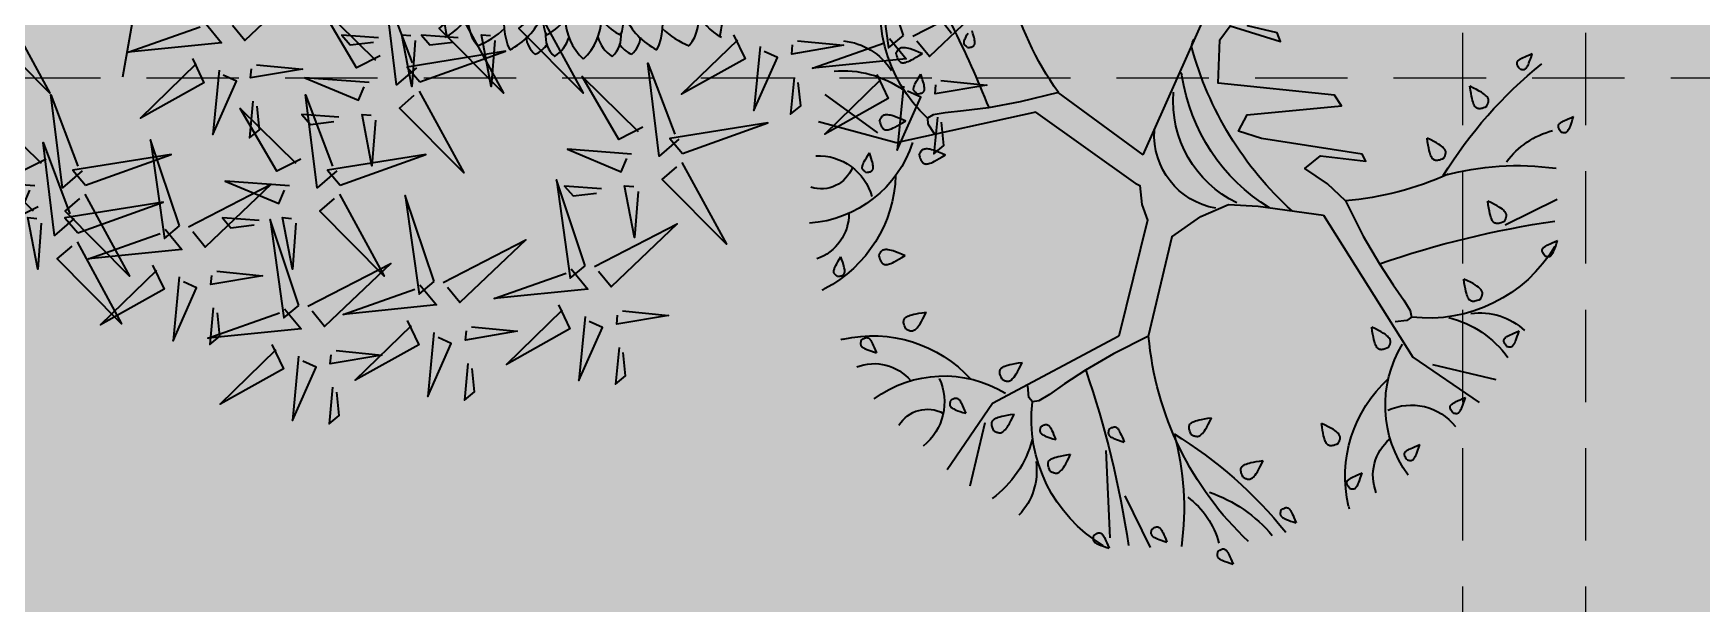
# Model space of a CAD drawing. Header units: millimetres. Extents: x 0 to 59560, y 0 to 21447.
# Drawn here: x 39131 to 40485, y 9593 to 10057 of the extents above; entities that cross this region are included whole.
import ezdxf

# ---------------------------------------------------------------- set-up
doc = ezdxf.new("R2010")
doc.units = ezdxf.units.MM
doc.header["$LTSCALE"] = 150
doc.linetypes.add('DASHED', pattern=[0.75, 0.5, -0.25])
doc.layers.add('ad-Elevation 10', color=8, linetype='Continuous')
doc.layers.add('ad-Landscape', color=7, linetype='Continuous', lineweight=35, true_color=0x007f00)
doc.layers.add('ad-Landscape 2', color=7, linetype='Continuous', lineweight=35, true_color=0x264c00)

# ---------------------------------------------------------------- blocks, each defined once
blk = doc.blocks.new('$ZCDB_AUDIT_GENERATED_1E96FD')
at = {"layer": 'ad-Landscape'}
blk.add_line((-124.2, -652.6), (-157.7, -842.3), dxfattribs=at)
for points in [[(23.9, -744.9), (165.8, -671.4), (52.3, -779.4), (31, -753.6)], [(346.4, -826.2), (312.4, -855.4), (293, -695.5), (339.1, -817.8)], [(-358.7, -729.9), (-282.3, -870.2), (-392.6, -759), (-367.2, -737.1)], [(284.5, -805.8), (243.4, -826.4), (180.3, -718.7), (276.1, -813.1)], [(419.5, -729.9), (495.9, -870.2), (385.6, -759), (411, -737.1)], [(556, -729.9), (632.4, -870.2), (522.1, -759), (547.5, -737.1)], [(-16.2, -749), (12.3, -783.5), (-148, -799.7), (-24.8, -756.1)], [(281.4, -774.9), (218.4, -770.2), (232.9, -787.1), (272.9, -782.2)], [(344.4, -779.7), (338.4, -858.4), (321.4, -770), (337.1, -771.2)], [(417.9, -774.9), (354.9, -770.2), (369.5, -787.1), (409.4, -782.2)], [(480.9, -779.7), (474.9, -858.4), (457.9, -770), (473.7, -771.2)], [(352.4, -850.5), (499, -798.1), (330.6, -825.1), (352.4, -850.5)], [(-37.9, -810.4), (-18.1, -852), (-127, -912.8), (-30.8, -819)], [(72.2, -821), (150.8, -828.6), (62, -843.8), (63.5, -828.1)], [(7.8, -830.7), (-2.8, -940.7), (37.7, -849.4), (14.9, -839.3)], [(265.2, -851.8), (154.9, -843.6), (247, -882.2), (256.7, -859.1)], [(-227.1, -1003.5), (-261, -1032.7), (-280.5, -872.8), (-234.3, -995)], [(66.1, -883.9), (60.1, -946.8), (77.4, -932.6), (73.3, -892.5)], [(209.8, -1003.5), (175.9, -1032.7), (156.4, -872.8), (202.6, -995)], [(351.2, -866.2), (427.7, -1006.6), (317.3, -895.4), (342.8, -873.5)], [(-288.9, -983), (-330, -1003.7), (-393.1, -896), (-297.3, -990.3)], [(148, -983), (106.8, -1003.7), (43.8, -896), (139.5, -990.3)], [(213.1, -911.3), (150.1, -906.6), (164.7, -923.5), (204.7, -918.6)], [(276.1, -916), (270.1, -994.8), (253.1, -906.4), (268.9, -907.6)], [(-240.7, -1085.3), (-274.6, -1114.5), (-294.1, -954.6), (-248, -1076.9)], [(-60.1, -1097.9), (-109.5, -950.3), (-85.9, -1119.2), (-60.1, -1097.9)], [(715.7, -974.6), (605.5, -966.3), (697.6, -1004.9), (707.3, -981.8)], [(-302.5, -1064.9), (-343.7, -1085.5), (-406.8, -977.8), (-311, -1072.1)], [(-221, -1027.7), (-74.4, -975.4), (-242.8, -1002.3), (-221, -1027.7)], [(215.9, -1027.7), (362.5, -975.4), (194.1, -1002.3), (215.9, -1027.7)], [(-308.2, -1029.1), (-418.5, -1020.8), (-326.4, -1059.4), (-316.7, -1036.4)], [(-44.4, -1099.5), (97.5, -1025.9), (-15.9, -1134), (-37.3, -1108.1)], [(128.7, -1029.1), (18.4, -1020.8), (110.5, -1059.4), (120.2, -1036.4)], [(636.2, -1166.1), (586.8, -1018.5), (610.3, -1187.4), (636.2, -1166.1)], [(663.7, -1034), (600.7, -1029.3), (615.2, -1046.2), (655.2, -1041.3)], [(-234.6, -1109.5), (-88.1, -1057.2), (-256.5, -1084.1), (-234.6, -1109.5)], [(-222.2, -1043.5), (-145.8, -1183.9), (-256.1, -1072.6), (-230.7, -1050.8)], [(214.7, -1043.5), (291.1, -1183.9), (180.8, -1072.6), (206.2, -1050.8)], [(376.8, -1193.4), (327.4, -1045.8), (350.9, -1214.7), (376.8, -1193.4)], [(-297.3, -1093.3), (-303.3, -1172), (-320.3, -1083.6), (-304.5, -1084.8)], [(76.6, -1088.6), (13.6, -1083.8), (28.1, -1100.8), (68.1, -1095.8)], [(144.7, -1234.3), (95.3, -1086.7), (118.8, -1255.6), (144.7, -1234.3)], [(139.6, -1093.3), (133.6, -1172), (116.6, -1083.6), (132.3, -1084.8)], [(-84.4, -1103.5), (-56, -1138), (-216.2, -1154.2), (-93.1, -1110.6)], [(-235.8, -1125.3), (-159.4, -1265.7), (-269.7, -1154.4), (-244.3, -1132.6)], [(392.5, -1194.9), (534.4, -1121.4), (420.9, -1229.4), (399.6, -1203.5)], [(-106.2, -1164.9), (-86.3, -1206.5), (-195.3, -1267.4), (-99.1, -1173.5)], [(160.4, -1235.8), (302.3, -1162.3), (188.8, -1270.3), (167.5, -1244.4)], [(611.8, -1171.7), (640.3, -1206.2), (480.1, -1222.4), (603.2, -1178.8)], [(-60.5, -1185.2), (-71, -1295.3), (-30.6, -1204), (-53.4, -1193.8)], [(3.9, -1175.6), (82.5, -1183.2), (-6.2, -1198.4), (-4.7, -1182.7)], [(352.4, -1199), (380.9, -1233.5), (220.7, -1249.7), (343.8, -1206.1)], [(120.3, -1239.9), (148.8, -1274.4), (-11.4, -1290.6), (111.7, -1247)], [(-2.1, -1238.5), (-8.1, -1301.4), (9.1, -1287.1), (5, -1247.1)], [(590.1, -1233.1), (609.9, -1274.7), (501, -1335.5), (597.2, -1241.7)], [(635.8, -1253.4), (625.3, -1363.4), (665.7, -1272.1), (642.9, -1262)], [(330.7, -1260.4), (350.5, -1301.9), (241.6, -1362.8), (337.8, -1269)], [(376.4, -1280.6), (365.9, -1390.7), (406.3, -1299.4), (383.5, -1289.3)], [(440.8, -1271), (519.4, -1278.6), (430.7, -1293.8), (432.2, -1278.1)], [(98.6, -1301.3), (118.4, -1342.9), (9.5, -1403.7), (105.7, -1309.9)], [(208.7, -1311.9), (287.3, -1319.5), (198.6, -1334.7), (200.1, -1319)], [(694.2, -1306.6), (688.2, -1369.5), (705.4, -1355.3), (701.3, -1315.3)], [(144.3, -1321.5), (133.8, -1431.6), (174.2, -1340.3), (151.4, -1330.2)], [(434.8, -1333.9), (428.8, -1396.8), (446, -1382.6), (441.9, -1342.5)], [(202.7, -1374.8), (196.7, -1437.7), (213.9, -1423.5), (209.8, -1383.4)]]:
    blk.add_lwpolyline(points, dxfattribs=at)
at = {"layer": 'ad-Landscape 2'}
for points in [[(1182.3, -770.7), (1132.9, -623.1), (1156.5, -792), (1182.3, -770.7)], [(1198, -772.2), (1339.9, -698.7), (1226.5, -806.7), (1205.1, -780.8)], [(890.5, -769.5), (910.3, -811.1), (801.3, -871.9), (897.6, -778.1)], [(936.1, -789.8), (925.6, -899.8), (966.1, -808.5), (943.2, -798.4)], [(1000.5, -780.1), (1079.1, -787.7), (990.4, -802.9), (991.9, -787.2)], [(1158, -776.3), (1186.4, -810.8), (1026.2, -827), (1149.3, -783.4)], [(796.9, -949), (763, -978.1), (743.5, -818.2), (789.6, -940.5)], [(735.1, -928.5), (693.9, -949.2), (630.8, -841.5), (726.6, -935.8)], [(994.5, -843), (988.5, -905.9), (1005.7, -891.7), (1001.6, -851.6)], [(1136.2, -837.6), (1156, -879.2), (1047.1, -940.1), (1143.3, -846.3)], [(1181.9, -857.9), (1171.4, -968), (1211.8, -876.7), (1189, -866.6)], [(1246.3, -848.3), (1324.9, -855.9), (1236.2, -871.1), (1237.7, -855.4)], [(1240.3, -911.2), (1234.3, -974.1), (1251.5, -959.9), (1247.4, -919.8)], [(803, -973.2), (949.5, -920.8), (781.1, -947.8), (803, -973.2)], [(801.8, -988.9), (878.2, -1129.3), (767.9, -1018.1), (793.3, -996.2)], [(726.7, -1038.7), (720.7, -1117.5), (703.7, -1029.1), (719.4, -1030.3)], [(651.9, -1167.6), (793.8, -1094.1), (680.3, -1202.1), (659, -1176.3)], [(700.2, -1243.7), (778.8, -1251.3), (690.1, -1266.6), (691.6, -1250.8)]]:
    blk.add_lwpolyline(points, dxfattribs=at)
blk = doc.blocks.new('$ZCDB_AUDIT_GENERATED_1E8F09')
at = {"layer": 'ad-Landscape'}
for centre, radius, start, end in [((0.641, -3.924), 0.342, 320.1793, 18.6746), ((1.327, -3.744), 0.358, 194.3796, 245.6782), ((-5.866, -2.673), 7.168, 348.7597, 350.8333), ((1.18, -3.454), 0.743, 227.0323, 248.1406)]:
    blk.add_arc(centre, radius, start, end, dxfattribs=at)
at = {"layer": 'ad-Landscape 2'}
for centre, radius, start, end in [((0.485, -3.825), 0.838, 157.7226, 195.8673), ((-0.485, -3.825), 0.838, 344.1327, 22.2774), ((5.866, -2.673), 7.168, 189.1667, 191.2403), ((-1.327, -3.744), 0.358, 294.3218, 345.6204), ((-0.641, -3.924), 0.342, 161.3254, 219.8207), ((-0.143, -3.955), 0.535, 164.7932, 204.8095), ((-0.466, -3.725), 0.359, 293.7056, 356.9487), ((0.466, -3.725), 0.359, 183.0513, 246.2944), ((0.143, -3.955), 0.535, 335.1905, 15.2068), ((-0.906, -3.641), 0.606, 297.2695, 335.9728), ((0.323, -3.905), 0.477, 180.4376, 227.2613), ((-0.323, -3.905), 0.477, 312.7387, 359.5624), ((0.906, -3.641), 0.606, 204.0272, 242.7305), ((-1.18, -3.454), 0.743, 291.8594, 312.9677), ((-0.266, -4.046), 0.225, 186.241, 229.1557), ((-0.491, -4.017), 0.214, 291.17, 329.5844), ((-0.096, -4.063), 0.227, 172.7272, 229.0665), ((-0.414, -3.981), 0.305, 303.605, 342.9027), ((0.414, -3.981), 0.305, 197.0973, 236.395), ((0.096, -4.063), 0.227, 310.9335, 7.2728), ((0.491, -4.017), 0.214, 210.4156, 248.83), ((0.266, -4.046), 0.225, 310.8443, 353.759)]:
    blk.add_arc(centre, radius, start, end, dxfattribs=at)
blk = doc.blocks.new('$ZCDB_AUDIT_GENERATED_1E9983')
at = {"layer": 'ad-Landscape', "linetype": 'Continuous'}
for p, q in [((333.1, 760.2), (359.9, 815)), ((313.1, 712.5), (317.1, 804.7)), ((185.4, 683.3), (169.6, 750.2)), ((637.1, 613.6), (707.2, 661.5)), ((657.8, 621.5), (724.7, 637.3)), ((542.7, 463.8), (637.1, 613.6)), ((734.7, 473.8), (789.5, 447)), ((352.6, 400.1), (423.7, 240.5)), ((72.2, 376.9), (16.7, 336.4)), ((150.2, 271.7), (93.3, 199))]:
    blk.add_line(p, q, dxfattribs=at)
for points in [[(431.2, 819.1), (431, 819.7), (430.9, 820.2), (430.8, 820.7), (430.7, 821.2), (430.6, 821.7), (430.6, 822.2), (430.5, 822.7), (430.5, 823.1), (430.6, 823.6), (430.7, 824), (430.8, 824.5), (431.1, 824.9), (431.4, 825.3), (431.8, 825.8), (432.3, 826.2), (432.9, 826.7), (433.7, 827.2), (434.6, 827.7), (435.8, 828.3), (437.3, 829), (439.2, 829.7), (441.5, 830.5), (444.2, 831.4), (447.4, 832.4)], [(431.2, 819.1), (432.3, 818.3), (433.3, 817.6), (434.2, 817.2), (434.9, 816.8), (435.6, 816.6), (436.1, 816.4), (436.6, 816.3), (437.1, 816.3), (437.6, 816.4), (438, 816.4), (438.4, 816.6), (438.9, 816.8), (439.3, 817.1), (439.8, 817.5), (440.3, 818), (440.8, 818.6), (441.3, 819.3), (441.9, 820.3), (442.5, 821.4), (443.2, 822.9), (444.1, 824.6), (445, 826.8), (446.1, 829.4), (447.4, 832.4)], [(300.1, 802.1), (300, 802.7), (299.8, 803.2), (299.7, 803.7), (299.6, 804.2), (299.6, 804.7), (299.5, 805.2), (299.5, 805.7), (299.5, 806.1), (299.5, 806.6), (299.6, 807), (299.8, 807.5), (300, 807.9), (300.3, 808.3), (300.7, 808.8), (301.2, 809.2), (301.9, 809.7), (302.6, 810.2), (303.6, 810.8), (304.8, 811.3), (306.3, 812), (308.1, 812.7), (310.4, 813.5), (313.1, 814.4), (316.4, 815.5)], [(300.1, 802.1), (301.3, 801.3), (302.3, 800.7), (303.2, 800.2), (303.9, 799.8), (304.5, 799.6), (305.1, 799.4), (305.6, 799.4), (306.1, 799.3), (306.5, 799.4), (306.9, 799.5), (307.4, 799.6), (307.8, 799.8), (308.3, 800.1), (308.7, 800.5), (309.2, 801), (309.7, 801.6), (310.2, 802.3), (310.8, 803.3), (311.5, 804.4), (312.2, 805.9), (313, 807.7), (314, 809.8), (315.1, 812.4), (316.4, 815.5)], [(361.3, 795.8), (361.2, 796.3), (361, 796.8), (360.9, 797.4), (360.8, 797.9), (360.7, 798.4), (360.7, 798.9), (360.7, 799.3), (360.7, 799.8), (360.7, 800.2), (360.8, 800.7), (361, 801.1), (361.2, 801.6), (361.5, 802), (361.9, 802.4), (362.4, 802.9), (363, 803.4), (363.8, 803.9), (364.8, 804.4), (366, 805), (367.5, 805.6), (369.3, 806.4), (371.6, 807.2), (374.3, 808.1), (377.5, 809.1)], [(361.3, 795.8), (362.5, 795), (363.5, 794.3), (364.3, 793.8), (365.1, 793.5), (365.7, 793.2), (366.3, 793.1), (366.8, 793), (367.2, 793), (367.7, 793), (368.1, 793.1), (368.6, 793.2), (369, 793.4), (369.5, 793.7), (369.9, 794.1), (370.4, 794.6), (370.9, 795.2), (371.4, 796), (372, 796.9), (372.6, 798.1), (373.4, 799.5), (374.2, 801.3), (375.2, 803.5), (376.3, 806), (377.5, 809.1)], [(497.8, 775.5), (497.6, 776), (497.5, 776.5), (497.4, 777.1), (497.3, 777.6), (497.2, 778.1), (497.2, 778.6), (497.1, 779), (497.1, 779.5), (497.2, 779.9), (497.3, 780.4), (497.4, 780.8), (497.7, 781.3), (498, 781.7), (498.4, 782.1), (498.9, 782.6), (499.5, 783.1), (500.3, 783.6), (501.2, 784.1), (502.4, 784.7), (503.9, 785.3), (505.8, 786.1), (508, 786.9), (510.8, 787.8), (514, 788.8)], [(497.8, 775.5), (498.9, 774.7), (499.9, 774), (500.8, 773.5), (501.5, 773.2), (502.2, 772.9), (502.7, 772.8), (503.2, 772.7), (503.7, 772.7), (504.2, 772.7), (504.6, 772.8), (505, 772.9), (505.5, 773.1), (505.9, 773.4), (506.4, 773.8), (506.9, 774.3), (507.4, 774.9), (507.9, 775.7), (508.5, 776.6), (509.1, 777.8), (509.8, 779.2), (510.7, 781), (511.6, 783.2), (512.7, 785.7), (514, 788.8)], [(457.9, 740.6), (457.1, 738.8), (456.5, 737.2), (456, 735.9), (455.8, 734.7), (455.6, 733.8), (455.6, 733), (455.6, 732.3), (455.7, 731.6), (455.9, 731), (456.1, 730.4), (456.5, 729.9), (456.9, 729.3), (457.4, 728.8), (458.1, 728.3), (458.9, 727.7), (459.9, 727.2), (461.1, 726.7), (462.5, 726.2), (464.2, 725.7), (466.3, 725.2), (468.8, 724.6), (471.8, 724.1), (475.2, 723.5), (479.3, 722.9)], [(457.9, 740.6), (458.6, 740.9), (459.3, 741.3), (459.9, 741.6), (460.6, 741.9), (461.3, 742.1), (461.9, 742.3), (462.6, 742.5), (463.2, 742.6), (463.9, 742.7), (464.5, 742.7), (465.1, 742.6), (465.8, 742.4), (466.5, 742.1), (467.2, 741.7), (468, 741.1), (468.8, 740.4), (469.7, 739.5), (470.7, 738.3), (471.8, 736.8), (473, 735), (474.3, 732.8), (475.8, 730), (477.5, 726.8), (479.3, 722.9)], [(570.4, 752.3), (569.5, 751.1), (568.9, 750.1), (568.4, 749.3), (568, 748.5), (567.8, 747.9), (567.6, 747.3), (567.6, 746.8), (567.6, 746.4), (567.6, 745.9), (567.7, 745.5), (567.8, 745), (568, 744.6), (568.3, 744.1), (568.7, 743.7), (569.2, 743.2), (569.8, 742.7), (570.6, 742.2), (571.5, 741.6), (572.7, 741), (574.1, 740.2), (575.9, 739.4), (578, 738.4), (580.6, 737.3), (583.7, 736)], [(570.4, 752.3), (570.9, 752.4), (571.4, 752.6), (571.9, 752.7), (572.4, 752.8), (572.9, 752.8), (573.4, 752.9), (573.9, 752.9), (574.4, 752.9), (574.8, 752.9), (575.3, 752.8), (575.7, 752.6), (576.1, 752.4), (576.6, 752.1), (577, 751.7), (577.5, 751.2), (578, 750.5), (578.4, 749.8), (579, 748.8), (579.6, 747.6), (580.2, 746.1), (580.9, 744.3), (581.7, 742), (582.7, 739.3), (583.7, 736)], [(326.6, 591.6), (193.3, 662.6), (145.5, 732.7)], [(254.4, 734.2), (253.5, 732.3), (252.9, 730.7), (252.5, 729.4), (252.2, 728.3), (252.1, 727.4), (252, 726.6), (252.1, 725.8), (252.2, 725.2), (252.4, 724.6), (252.6, 724), (252.9, 723.4), (253.3, 722.9), (253.9, 722.3), (254.5, 721.8), (255.4, 721.3), (256.3, 720.8), (257.5, 720.3), (259, 719.8), (260.7, 719.3), (262.8, 718.7), (265.3, 718.2), (268.2, 717.6), (271.7, 717), (275.8, 716.4)], [(254.4, 734.2), (255, 734.5), (255.7, 734.8), (256.4, 735.1), (257.1, 735.4), (257.7, 735.7), (258.4, 735.9), (259.1, 736.1), (259.7, 736.2), (260.3, 736.2), (261, 736.2), (261.6, 736.2), (262.3, 736), (263, 735.7), (263.7, 735.2), (264.5, 734.7), (265.3, 733.9), (266.2, 733), (267.2, 731.9), (268.3, 730.4), (269.5, 728.6), (270.8, 726.3), (272.3, 723.6), (273.9, 720.3), (275.8, 716.4)], [(631.1, 722.3), (630.3, 721.1), (629.7, 720.1), (629.2, 719.2), (628.8, 718.5), (628.6, 717.8), (628.4, 717.3), (628.4, 716.8), (628.4, 716.3), (628.4, 715.9), (628.5, 715.4), (628.6, 715), (628.8, 714.5), (629.1, 714.1), (629.5, 713.6), (630, 713.2), (630.6, 712.7), (631.3, 712.1), (632.3, 711.6), (633.4, 710.9), (634.9, 710.2), (636.7, 709.4), (638.8, 708.4), (641.4, 707.3), (644.5, 706)], [(631.1, 722.3), (631.7, 722.4), (632.2, 722.5), (632.7, 722.6), (633.2, 722.7), (633.7, 722.8), (634.2, 722.9), (634.7, 722.9), (635.2, 722.9), (635.6, 722.8), (636, 722.7), (636.5, 722.6), (636.9, 722.4), (637.4, 722.1), (637.8, 721.7), (638.3, 721.1), (638.7, 720.5), (639.2, 719.7), (639.8, 718.8), (640.4, 717.6), (641, 716.1), (641.7, 714.2), (642.5, 712), (643.4, 709.3), (644.5, 706)], [(558.4, 705.1), (556.6, 705.9), (555, 706.5), (553.7, 707), (552.6, 707.2), (551.6, 707.4), (550.8, 707.4), (550.1, 707.4), (549.5, 707.3), (548.8, 707.1), (548.3, 706.9), (547.7, 706.6), (547.1, 706.1), (546.6, 705.6), (546.1, 704.9), (545.6, 704.1), (545.1, 703.1), (544.6, 702), (544, 700.5), (543.5, 698.8), (543, 696.7), (542.5, 694.2), (541.9, 691.3), (541.3, 687.8), (540.7, 683.7)], [(558.4, 705.1), (558.8, 704.4), (559.1, 703.7), (559.4, 703.1), (559.7, 702.4), (559.9, 701.7), (560.2, 701.1), (560.3, 700.4), (560.4, 699.8), (560.5, 699.2), (560.5, 698.5), (560.4, 697.9), (560.2, 697.2), (559.9, 696.5), (559.5, 695.8), (558.9, 695), (558.2, 694.2), (557.3, 693.3), (556.1, 692.3), (554.7, 691.2), (552.9, 690), (550.6, 688.7), (547.9, 687.2), (544.6, 685.5), (540.7, 683.7)], [(194.9, 691.6), (194.1, 689.8), (193.5, 688.2), (193.1, 686.9), (192.8, 685.8), (192.6, 684.8), (192.6, 684), (192.6, 683.3), (192.8, 682.7), (192.9, 682), (193.2, 681.4), (193.5, 680.9), (193.9, 680.3), (194.4, 679.8), (195.1, 679.3), (195.9, 678.8), (196.9, 678.2), (198.1, 677.7), (199.5, 677.2), (201.2, 676.7), (203.3, 676.2), (205.8, 675.6), (208.8, 675.1), (212.3, 674.5), (216.3, 673.9)], [(194.9, 691.6), (195.6, 692), (196.3, 692.3), (197, 692.6), (197.6, 692.9), (198.3, 693.1), (199, 693.3), (199.6, 693.5), (200.2, 693.6), (200.9, 693.7), (201.5, 693.7), (202.1, 693.6), (202.8, 693.4), (203.5, 693.1), (204.2, 692.7), (205, 692.1), (205.8, 691.4), (206.8, 690.5), (207.7, 689.3), (208.8, 687.9), (210, 686), (211.4, 683.8), (212.8, 681.1), (214.5, 677.8), (216.3, 673.9)], [(244, 687.6), (243.9, 688.2), (243.8, 688.7), (243.7, 689.2), (243.6, 689.7), (243.5, 690.2), (243.4, 690.7), (243.4, 691.2), (243.4, 691.6), (243.5, 692.1), (243.6, 692.5), (243.7, 693), (243.9, 693.4), (244.2, 693.8), (244.7, 694.3), (245.2, 694.7), (245.8, 695.2), (246.6, 695.7), (247.5, 696.2), (248.7, 696.8), (250.2, 697.5), (252.1, 698.2), (254.3, 699), (257.1, 699.9), (260.3, 700.9)], [(244, 687.6), (245.2, 686.8), (246.2, 686.2), (247.1, 685.7), (247.8, 685.3), (248.5, 685.1), (249, 684.9), (249.5, 684.8), (250, 684.8), (250.4, 684.9), (250.9, 684.9), (251.3, 685.1), (251.8, 685.3), (252.2, 685.6), (252.7, 686), (253.2, 686.5), (253.7, 687.1), (254.2, 687.8), (254.8, 688.8), (255.4, 689.9), (256.1, 691.4), (256.9, 693.1), (257.9, 695.3), (259, 697.9), (260.3, 700.9)], [(316.2, 690.2), (316.1, 690.7), (316, 691.2), (315.9, 691.8), (315.8, 692.3), (315.7, 692.8), (315.6, 693.2), (315.6, 693.7), (315.6, 694.2), (315.7, 694.6), (315.8, 695.1), (315.9, 695.5), (316.1, 695.9), (316.4, 696.4), (316.9, 696.8), (317.4, 697.3), (318, 697.8), (318.8, 698.3), (319.7, 698.8), (320.9, 699.4), (322.4, 700), (324.3, 700.7), (326.5, 701.6), (329.3, 702.5), (332.5, 703.5)], [(316.2, 690.2), (317.4, 689.4), (318.4, 688.7), (319.3, 688.2), (320, 687.9), (320.7, 687.6), (321.2, 687.5), (321.7, 687.4), (322.2, 687.4), (322.6, 687.4), (323.1, 687.5), (323.5, 687.6), (324, 687.8), (324.4, 688.1), (324.9, 688.5), (325.4, 689), (325.9, 689.6), (326.4, 690.4), (327, 691.3), (327.6, 692.5), (328.3, 693.9), (329.2, 695.7), (330.1, 697.9), (331.2, 700.4), (332.5, 703.5)], [(403.2, 695.4), (402.4, 693.6), (401.8, 692), (401.4, 690.7), (401.1, 689.6), (401, 688.6), (400.9, 687.8), (401, 687.1), (401.1, 686.5), (401.2, 685.9), (401.5, 685.3), (401.8, 684.7), (402.2, 684.1), (402.7, 683.6), (403.4, 683.1), (404.2, 682.6), (405.2, 682.1), (406.4, 681.6), (407.8, 681), (409.6, 680.5), (411.6, 680), (414.1, 679.5), (417.1, 678.9), (420.6, 678.3), (424.7, 677.7)], [(403.2, 695.4), (403.9, 695.8), (404.6, 696.1), (405.3, 696.4), (406, 696.7), (406.6, 696.9), (407.3, 697.2), (407.9, 697.3), (408.6, 697.4), (409.2, 697.5), (409.8, 697.5), (410.5, 697.4), (411.1, 697.2), (411.8, 696.9), (412.6, 696.5), (413.3, 695.9), (414.2, 695.2), (415.1, 694.3), (416.1, 693.1), (417.1, 691.7), (418.4, 689.9), (419.7, 687.6), (421.2, 684.9), (422.8, 681.6), (424.7, 677.7)], [(148.9, 659.8), (148.8, 660.3), (148.7, 660.9), (148.5, 661.4), (148.4, 661.9), (148.4, 662.4), (148.3, 662.9), (148.3, 663.3), (148.3, 663.8), (148.3, 664.3), (148.4, 664.7), (148.6, 665.1), (148.8, 665.6), (149.1, 666), (149.5, 666.5), (150, 666.9), (150.7, 667.4), (151.4, 667.9), (152.4, 668.4), (153.6, 669), (155.1, 669.7), (156.9, 670.4), (159.2, 671.2), (161.9, 672.1), (165.2, 673.1)], [(148.9, 659.8), (150.1, 659), (151.1, 658.3), (152, 657.8), (152.7, 657.5), (153.3, 657.2), (153.9, 657.1), (154.4, 657), (154.9, 657), (155.3, 657), (155.8, 657.1), (156.2, 657.3), (156.6, 657.5), (157.1, 657.8), (157.5, 658.1), (158, 658.6), (158.5, 659.3), (159.1, 660), (159.6, 660.9), (160.3, 662.1), (161, 663.5), (161.8, 665.3), (162.8, 667.5), (163.9, 670.1), (165.2, 673.1)], [(679.4, 672.6), (678.6, 671.4), (677.9, 670.4), (677.4, 669.5), (677.1, 668.8), (676.8, 668.2), (676.7, 667.6), (676.6, 667.1), (676.6, 666.6), (676.6, 666.2), (676.7, 665.7), (676.9, 665.3), (677.1, 664.9), (677.4, 664.4), (677.7, 664), (678.2, 663.5), (678.9, 663), (679.6, 662.5), (680.5, 661.9), (681.7, 661.2), (683.1, 660.5), (684.9, 659.7), (687.1, 658.7), (689.7, 657.6), (692.7, 656.3)], [(679.4, 672.6), (679.9, 672.7), (680.5, 672.9), (681, 673), (681.5, 673.1), (682, 673.1), (682.5, 673.2), (682.9, 673.2), (683.4, 673.2), (683.9, 673.2), (684.3, 673.1), (684.7, 672.9), (685.2, 672.7), (685.6, 672.4), (686.1, 672), (686.5, 671.5), (687, 670.8), (687.5, 670.1), (688, 669.1), (688.6, 667.9), (689.2, 666.4), (690, 664.6), (690.8, 662.3), (691.7, 659.6), (692.7, 656.3)], [(358.2, 591.7), (321, 610.4), (291.7, 627.5), (269.5, 642), (253.4, 653.1), (242.3, 659.8), (235.5, 661.1), (231.8, 656.2), (230.5, 644.1)], [(203.4, 637.1), (202.6, 635.2), (202, 633.7), (201.5, 632.3), (201.2, 631.2), (201.1, 630.3), (201.1, 629.5), (201.1, 628.7), (201.2, 628.1), (201.4, 627.5), (201.6, 626.9), (201.9, 626.3), (202.4, 625.8), (202.9, 625.2), (203.5, 624.7), (204.4, 624.2), (205.4, 623.7), (206.5, 623.2), (208, 622.7), (209.7, 622.2), (211.8, 621.6), (214.3, 621.1), (217.2, 620.5), (220.7, 619.9), (224.8, 619.3)], [(203.4, 637.1), (204.1, 637.4), (204.7, 637.7), (205.4, 638.1), (206.1, 638.3), (206.8, 638.6), (207.4, 638.8), (208.1, 639), (208.7, 639.1), (209.3, 639.1), (210, 639.1), (210.6, 639.1), (211.3, 638.9), (212, 638.6), (212.7, 638.1), (213.5, 637.6), (214.3, 636.8), (215.2, 635.9), (216.2, 634.8), (217.3, 633.3), (218.5, 631.5), (219.8, 629.2), (221.3, 626.5), (223, 623.2), (224.8, 619.3)], [(54.6, 595.9), (54.5, 596.4), (54.4, 596.9), (54.3, 597.4), (54.2, 597.9), (54.1, 598.4), (54, 598.9), (54, 599.4), (54, 599.9), (54.1, 600.3), (54.2, 600.8), (54.3, 601.2), (54.5, 601.6), (54.8, 602.1), (55.2, 602.5), (55.8, 603), (56.4, 603.5), (57.2, 604), (58.1, 604.5), (59.3, 605.1), (60.8, 605.7), (62.7, 606.4), (64.9, 607.2), (67.7, 608.2), (70.9, 609.2)], [(54.6, 595.9), (55.8, 595), (56.8, 594.4), (57.7, 593.9), (58.4, 593.5), (59.1, 593.3), (59.6, 593.2), (60.1, 593.1), (60.6, 593.1), (61, 593.1), (61.5, 593.2), (61.9, 593.3), (62.4, 593.5), (62.8, 593.8), (63.3, 594.2), (63.8, 594.7), (64.2, 595.3), (64.8, 596.1), (65.3, 597), (66, 598.2), (66.7, 599.6), (67.5, 601.4), (68.5, 603.5), (69.6, 606.1), (70.9, 609.2)], [(611.6, 603.6), (609.7, 604.4), (608.1, 605), (606.8, 605.4), (605.7, 605.7), (604.8, 605.8), (603.9, 605.9), (603.2, 605.8), (602.6, 605.7), (602, 605.5), (601.4, 605.3), (600.8, 605), (600.3, 604.6), (599.7, 604.1), (599.2, 603.4), (598.7, 602.6), (598.2, 601.6), (597.7, 600.4), (597.2, 599), (596.7, 597.2), (596.1, 595.2), (595.6, 592.7), (595, 589.7), (594.4, 586.2), (593.8, 582.1)], [(611.6, 603.6), (611.9, 602.9), (612.2, 602.2), (612.5, 601.5), (612.8, 600.8), (613.1, 600.2), (613.3, 599.5), (613.5, 598.9), (613.6, 598.2), (613.6, 597.6), (613.6, 597), (613.6, 596.3), (613.4, 595.7), (613.1, 595), (612.6, 594.2), (612.1, 593.5), (611.3, 592.6), (610.4, 591.7), (609.3, 590.7), (607.8, 589.6), (606, 588.4), (603.7, 587.1), (601, 585.6), (597.7, 584), (593.8, 582.1)], [(736.1, 602.3), (735.3, 601.1), (734.6, 600.1), (734.1, 599.2), (733.8, 598.5), (733.5, 597.8), (733.4, 597.3), (733.3, 596.8), (733.3, 596.3), (733.3, 595.9), (733.4, 595.4), (733.5, 595), (733.8, 594.5), (734, 594.1), (734.4, 593.6), (734.9, 593.2), (735.5, 592.7), (736.3, 592.1), (737.2, 591.6), (738.4, 590.9), (739.8, 590.2), (741.6, 589.4), (743.8, 588.4), (746.4, 587.3), (749.4, 586)], [(736.1, 602.3), (736.6, 602.4), (737.2, 602.5), (737.7, 602.6), (738.2, 602.7), (738.7, 602.8), (739.2, 602.9), (739.6, 602.9), (740.1, 602.9), (740.6, 602.8), (741, 602.7), (741.4, 602.6), (741.9, 602.4), (742.3, 602.1), (742.8, 601.7), (743.2, 601.1), (743.7, 600.5), (744.2, 599.7), (744.7, 598.8), (745.3, 597.6), (745.9, 596.1), (746.7, 594.2), (747.5, 592), (748.4, 589.3), (749.4, 586)], [(101.8, 583.9), (101, 582.1), (100.4, 580.5), (100, 579.2), (99.7, 578.1), (99.5, 577.1), (99.5, 576.3), (99.6, 575.6), (99.7, 575), (99.8, 574.4), (100.1, 573.8), (100.4, 573.2), (100.8, 572.6), (101.3, 572.1), (102, 571.6), (102.8, 571.1), (103.8, 570.6), (105, 570.1), (106.4, 569.5), (108.1, 569), (110.2, 568.5), (112.7, 568), (115.7, 567.4), (119.2, 566.8), (123.2, 566.2)], [(101.8, 583.9), (102.5, 584.3), (103.2, 584.6), (103.9, 584.9), (104.5, 585.2), (105.2, 585.4), (105.9, 585.7), (106.5, 585.8), (107.2, 585.9), (107.8, 586), (108.4, 586), (109.1, 585.9), (109.7, 585.7), (110.4, 585.4), (111.1, 585), (111.9, 584.4), (112.8, 583.7), (113.7, 582.8), (114.7, 581.6), (115.7, 580.2), (116.9, 578.4), (118.3, 576.1), (119.8, 573.4), (121.4, 570.1), (123.2, 566.2)], [(356.9, 469), (326.6, 591.6)], [(382.6, 486.7), (357.8, 591.9)], [(566.2, 448.7), (584.9, 486), (602, 515.2), (616.5, 537.4), (627.6, 553.6), (634.3, 564.6), (635.6, 571.5), (630.7, 575.1), (618.6, 576.5)], [(708.7, 552.6), (706.8, 553.4), (705.2, 554), (703.9, 554.4), (702.8, 554.7), (701.9, 554.9), (701, 554.9), (700.3, 554.8), (699.7, 554.7), (699.1, 554.6), (698.5, 554.3), (697.9, 554), (697.4, 553.6), (696.8, 553.1), (696.3, 552.4), (695.8, 551.6), (695.3, 550.6), (694.8, 549.4), (694.3, 548), (693.8, 546.3), (693.2, 544.2), (692.7, 541.7), (692.1, 538.7), (691.5, 535.2), (690.9, 531.2)], [(708.7, 552.6), (709, 551.9), (709.3, 551.2), (709.6, 550.5), (709.9, 549.9), (710.2, 549.2), (710.4, 548.5), (710.5, 547.9), (710.7, 547.2), (710.7, 546.6), (710.7, 546), (710.6, 545.3), (710.5, 544.7), (710.2, 544), (709.7, 543.3), (709.2, 542.5), (708.4, 541.6), (707.5, 540.7), (706.4, 539.7), (704.9, 538.7), (703.1, 537.5), (700.8, 536.1), (698.1, 534.6), (694.8, 533), (690.9, 531.2)], [(29.7, 528.4), (29.3, 528.1), (28.8, 527.7), (28.4, 527.4), (28, 527.1), (27.6, 526.8), (27.2, 526.4), (26.9, 526.1), (26.6, 525.7), (26.4, 525.4), (26.2, 525), (26, 524.5), (25.9, 524.1), (25.8, 523.5), (25.8, 522.9), (25.9, 522.2), (26.1, 521.5), (26.4, 520.6), (26.7, 519.6), (27.3, 518.3), (28, 516.9), (28.9, 515.1), (30.1, 513), (31.6, 510.6), (33.4, 507.7)], [(29.7, 528.4), (31.1, 528.2), (32.3, 528.1), (33.3, 527.9), (34.1, 527.7), (34.7, 527.5), (35.2, 527.2), (35.7, 526.9), (36, 526.6), (36.4, 526.3), (36.6, 526), (36.9, 525.6), (37.1, 525.1), (37.2, 524.6), (37.3, 524), (37.4, 523.3), (37.4, 522.5), (37.3, 521.6), (37.1, 520.6), (36.8, 519.3), (36.4, 517.7), (35.9, 515.8), (35.2, 513.5), (34.4, 510.8), (33.4, 507.7)], [(73.3, 506.8), (73.9, 508.7), (74.4, 510.3), (75, 511.6), (75.5, 512.6), (76, 513.4), (76.5, 514.1), (77, 514.6), (77.5, 515), (78, 515.3), (78.6, 515.6), (79.2, 515.9), (79.9, 516), (80.6, 516.1), (81.5, 516), (82.4, 515.9), (83.5, 515.6), (84.7, 515.2), (86.1, 514.7), (87.8, 514), (89.7, 513), (92, 511.8), (94.6, 510.3), (97.6, 508.5), (101.1, 506.3)], [(73.3, 506.8), (73.6, 506), (73.9, 505.4), (74.2, 504.7), (74.6, 504), (74.9, 503.4), (75.3, 502.8), (75.6, 502.3), (76, 501.8), (76.5, 501.3), (77, 500.9), (77.5, 500.5), (78.1, 500.3), (78.9, 500), (79.7, 499.9), (80.7, 499.8), (81.8, 499.8), (83, 499.9), (84.5, 500.2), (86.3, 500.6), (88.4, 501.2), (90.9, 502), (93.8, 503.1), (97.2, 504.5), (101.1, 506.3)], [(776.6, 506.8), (775.8, 505.7), (775.2, 504.6), (774.7, 503.8), (774.3, 503), (774.1, 502.4), (773.9, 501.9), (773.9, 501.4), (773.8, 500.9), (773.9, 500.4), (773.9, 500), (774.1, 499.5), (774.3, 499.1), (774.6, 498.7), (775, 498.2), (775.5, 497.7), (776.1, 497.2), (776.8, 496.7), (777.8, 496.1), (778.9, 495.5), (780.4, 494.8), (782.1, 493.9), (784.3, 493), (786.9, 491.9), (789.9, 490.6)], [(776.6, 506.8), (777.2, 507), (777.7, 507.1), (778.2, 507.2), (778.7, 507.3), (779.2, 507.4), (779.7, 507.4), (780.2, 507.5), (780.6, 507.4), (781.1, 507.4), (781.5, 507.3), (782, 507.2), (782.4, 506.9), (782.8, 506.6), (783.3, 506.2), (783.7, 505.7), (784.2, 505.1), (784.7, 504.3), (785.3, 503.4), (785.8, 502.2), (786.5, 500.7), (787.2, 498.8), (788, 496.5), (788.9, 493.8), (789.9, 490.6)], [(382.6, 486.7), (413.2, 465.3), (442.6, 452.5), (473.8, 454.3), (542.7, 463.8)], [(344.6, 430.2), (349.1, 432.4), (350.9, 452.5), (356.9, 469)], [(734, 470.3), (732.1, 471.2), (730.5, 471.8), (729.2, 472.2), (728.1, 472.5), (727.2, 472.6), (726.3, 472.7), (725.6, 472.6), (725, 472.5), (724.4, 472.3), (723.8, 472.1), (723.2, 471.8), (722.7, 471.4), (722.1, 470.8), (721.6, 470.2), (721.1, 469.3), (720.6, 468.4), (720.1, 467.2), (719.6, 465.7), (719.1, 464), (718.5, 461.9), (718, 459.4), (717.4, 456.5), (716.8, 453), (716.2, 448.9)], [(734, 470.3), (734.3, 469.7), (734.6, 469), (734.9, 468.3), (735.2, 467.6), (735.5, 467), (735.7, 466.3), (735.8, 465.6), (736, 465), (736, 464.4), (736, 463.7), (736, 463.1), (735.8, 462.4), (735.5, 461.7), (735, 461), (734.5, 460.2), (733.7, 459.4), (732.8, 458.5), (731.7, 457.5), (730.2, 456.4), (728.4, 455.2), (726.1, 453.9), (723.4, 452.4), (720.1, 450.8), (716.2, 448.9)], [(566.2, 448.7), (547.1, 430.5), (523, 414.5), (539.8, 401.2), (587.4, 406.7), (583.8, 399.4), (477.4, 382.9), (453, 374.9), (462.2, 357.8), (561.8, 348.1), (554.4, 337.1), (431.6, 324.2), (433.4, 278.4), (444.4, 263.8), (497.6, 280.2), (493.9, 271.1), (462.7, 263.8), (470.1, 252.8), (492.1, 254.6), (490.3, 247.3), (449.9, 243.5)], [(344.6, 430.2), (239.1, 354.8)], [(59.8, 418.5), (59.3, 418.2), (58.9, 417.9), (58.4, 417.5), (58, 417.2), (57.7, 416.9), (57.3, 416.6), (57, 416.2), (56.7, 415.9), (56.4, 415.5), (56.2, 415.1), (56, 414.7), (55.9, 414.2), (55.9, 413.7), (55.9, 413), (56, 412.4), (56.1, 411.6), (56.4, 410.7), (56.8, 409.7), (57.3, 408.5), (58, 407), (59, 405.2), (60.2, 403.2), (61.6, 400.7), (63.4, 397.8)], [(59.8, 418.5), (61.2, 418.4), (62.4, 418.2), (63.3, 418), (64.1, 417.8), (64.8, 417.6), (65.3, 417.3), (65.7, 417), (66.1, 416.8), (66.4, 416.4), (66.7, 416.1), (66.9, 415.7), (67.1, 415.3), (67.3, 414.7), (67.4, 414.1), (67.4, 413.5), (67.4, 412.7), (67.3, 411.8), (67.1, 410.7), (66.9, 409.4), (66.5, 407.8), (66, 405.9), (65.3, 403.7), (64.5, 401), (63.4, 397.8)], [(115.9, 400.4), (116.5, 402.3), (117.1, 403.9), (117.6, 405.2), (118.1, 406.2), (118.6, 407), (119.1, 407.7), (119.6, 408.2), (120.1, 408.6), (120.6, 408.9), (121.2, 409.2), (121.8, 409.5), (122.5, 409.6), (123.2, 409.7), (124.1, 409.6), (125, 409.5), (126.1, 409.2), (127.3, 408.9), (128.8, 408.3), (130.4, 407.6), (132.3, 406.6), (134.6, 405.4), (137.2, 403.9), (140.2, 402.1), (143.7, 399.9)], [(669.9, 403.7), (668.1, 404.5), (666.5, 405.1), (665.2, 405.6), (664.1, 405.8), (663.1, 406), (662.3, 406), (661.6, 406), (661, 405.9), (660.3, 405.7), (659.8, 405.5), (659.2, 405.1), (658.6, 404.7), (658.1, 404.2), (657.6, 403.5), (657.1, 402.7), (656.6, 401.7), (656, 400.5), (655.5, 399.1), (655, 397.4), (654.5, 395.3), (653.9, 392.8), (653.4, 389.8), (652.8, 386.4), (652.2, 382.3)], [(115.9, 400.4), (116.2, 399.6), (116.5, 399), (116.8, 398.3), (117.2, 397.6), (117.5, 397), (117.9, 396.4), (118.2, 395.9), (118.7, 395.4), (119.1, 394.9), (119.6, 394.5), (120.1, 394.1), (120.7, 393.9), (121.5, 393.6), (122.3, 393.5), (123.3, 393.4), (124.4, 393.4), (125.7, 393.5), (127.2, 393.8), (128.9, 394.2), (131, 394.8), (133.5, 395.6), (136.4, 396.7), (139.8, 398.1), (143.7, 399.9)], [(352.6, 400.1), (262.6, 334.3)], [(669.9, 403.7), (670.3, 403), (670.6, 402.3), (670.9, 401.7), (671.2, 401), (671.4, 400.3), (671.6, 399.7), (671.8, 399), (671.9, 398.4), (672, 397.7), (672, 397.1), (671.9, 396.5), (671.7, 395.8), (671.4, 395.1), (671, 394.4), (670.4, 393.6), (669.7, 392.8), (668.8, 391.9), (667.6, 390.9), (666.2, 389.8), (664.4, 388.6), (662.1, 387.3), (659.4, 385.8), (656.1, 384.1), (652.2, 382.3)], [(239.1, 354.8), (91.7, 387.5), (9.7, 365.3)], [(74, 364.4), (74.6, 366.3), (75.2, 367.9), (75.7, 369.2), (76.2, 370.3), (76.7, 371.1), (77.2, 371.7), (77.7, 372.2), (78.2, 372.6), (78.7, 373), (79.3, 373.3), (79.9, 373.5), (80.6, 373.7), (81.3, 373.7), (82.2, 373.7), (83.1, 373.5), (84.2, 373.3), (85.4, 372.9), (86.9, 372.4), (88.5, 371.6), (90.4, 370.7), (92.7, 369.5), (95.3, 368), (98.3, 366.2), (101.8, 364)], [(263, 334.1), (222.6, 344.1), (189.3, 350.2), (162.9, 353.6), (143.5, 355.7), (130.8, 357.8), (124.7, 361.2), (125.1, 367.3), (131.9, 377.4)], [(793.6, 375.8), (792.8, 374.6), (792.1, 373.6), (791.6, 372.7), (791.3, 372), (791.1, 371.4), (790.9, 370.8), (790.8, 370.3), (790.8, 369.8), (790.9, 369.4), (790.9, 368.9), (791.1, 368.5), (791.3, 368.1), (791.6, 367.6), (792, 367.1), (792.5, 366.7), (793.1, 366.2), (793.8, 365.6), (794.8, 365.1), (795.9, 364.4), (797.4, 363.7), (799.1, 362.9), (801.3, 361.9), (803.9, 360.8), (806.9, 359.5)], [(793.6, 375.8), (794.1, 375.9), (794.7, 376), (795.2, 376.2), (795.7, 376.3), (796.2, 376.3), (796.7, 376.4), (797.2, 376.4), (797.6, 376.4), (798.1, 376.4), (798.5, 376.3), (799, 376.1), (799.4, 375.9), (799.8, 375.6), (800.3, 375.2), (800.7, 374.7), (801.2, 374), (801.7, 373.3), (802.2, 372.3), (802.8, 371.1), (803.5, 369.6), (804.2, 367.7), (805, 365.5), (805.9, 362.8), (806.9, 359.5)], [(74, 364.4), (74.3, 363.7), (74.6, 363), (74.9, 362.3), (75.3, 361.7), (75.6, 361.1), (76, 360.5), (76.3, 359.9), (76.8, 359.4), (77.2, 359), (77.7, 358.6), (78.2, 358.2), (78.8, 357.9), (79.6, 357.7), (80.4, 357.5), (81.4, 357.5), (82.5, 357.5), (83.8, 357.6), (85.3, 357.8), (87, 358.2), (89.1, 358.8), (91.6, 359.7), (94.5, 360.8), (97.9, 362.2), (101.8, 364)], [(113.9, 335.5), (113.5, 335.2), (113, 334.9), (112.6, 334.6), (112.2, 334.2), (111.8, 333.9), (111.5, 333.6), (111.2, 333.2), (110.9, 332.9), (110.6, 332.5), (110.4, 332.1), (110.2, 331.7), (110.1, 331.2), (110.1, 330.7), (110.1, 330.1), (110.2, 329.4), (110.3, 328.6), (110.6, 327.7), (111, 326.7), (111.5, 325.5), (112.2, 324), (113.2, 322.3), (114.4, 320.2), (115.8, 317.7), (117.6, 314.8)], [(113.9, 335.5), (115.4, 335.4), (116.6, 335.2), (117.5, 335), (118.3, 334.8), (119, 334.6), (119.5, 334.3), (119.9, 334.1), (120.3, 333.8), (120.6, 333.4), (120.9, 333.1), (121.1, 332.7), (121.3, 332.3), (121.5, 331.7), (121.6, 331.2), (121.6, 330.5), (121.6, 329.7), (121.5, 328.8), (121.3, 327.7), (121.1, 326.4), (120.7, 324.8), (120.2, 322.9), (119.5, 320.7), (118.6, 318), (117.6, 314.8)], [(715.1, 349.1), (713.2, 349.9), (711.7, 350.5), (710.4, 350.9), (709.2, 351.2), (708.3, 351.3), (707.5, 351.4), (706.8, 351.3), (706.1, 351.2), (705.5, 351), (704.9, 350.8), (704.4, 350.5), (703.8, 350.1), (703.3, 349.5), (702.7, 348.9), (702.2, 348.1), (701.7, 347.1), (701.2, 345.9), (700.7, 344.5), (700.2, 342.7), (699.7, 340.6), (699.1, 338.1), (698.6, 335.2), (698, 331.7), (697.3, 327.6)], [(715.1, 349.1), (715.4, 348.4), (715.8, 347.7), (716.1, 347), (716.4, 346.3), (716.6, 345.7), (716.8, 345), (717, 344.4), (717.1, 343.7), (717.2, 343.1), (717.2, 342.4), (717.1, 341.8), (716.9, 341.1), (716.6, 340.4), (716.2, 339.7), (715.6, 338.9), (714.9, 338.1), (713.9, 337.2), (712.8, 336.2), (711.3, 335.1), (709.5, 333.9), (707.3, 332.6), (704.5, 331.1), (701.2, 329.5), (697.3, 327.6)], [(91.5, 293.4), (92.1, 295.4), (92.7, 297), (93.2, 298.2), (93.7, 299.3), (94.2, 300.1), (94.7, 300.7), (95.2, 301.2), (95.7, 301.7), (96.2, 302), (96.8, 302.3), (97.4, 302.5), (98.1, 302.7), (98.8, 302.7), (99.7, 302.7), (100.6, 302.6), (101.7, 302.3), (102.9, 301.9), (104.4, 301.4), (106, 300.7), (107.9, 299.7), (110.2, 298.5), (112.8, 297), (115.8, 295.2), (119.3, 293)], [(750, 309.2), (749.2, 308), (748.5, 307), (748, 306.1), (747.7, 305.4), (747.4, 304.8), (747.3, 304.2), (747.2, 303.7), (747.2, 303.2), (747.2, 302.8), (747.3, 302.3), (747.4, 301.9), (747.6, 301.5), (747.9, 301), (748.3, 300.5), (748.8, 300.1), (749.4, 299.6), (750.2, 299), (751.1, 298.5), (752.3, 297.8), (753.7, 297.1), (755.5, 296.3), (757.7, 295.3), (760.2, 294.2), (763.3, 292.9)], [(750, 309.2), (750.5, 309.3), (751, 309.4), (751.6, 309.6), (752.1, 309.7), (752.6, 309.7), (753, 309.8), (753.5, 309.8), (754, 309.8), (754.4, 309.8), (754.9, 309.7), (755.3, 309.5), (755.7, 309.3), (756.2, 309), (756.6, 308.6), (757.1, 308.1), (757.6, 307.4), (758.1, 306.7), (758.6, 305.7), (759.2, 304.5), (759.8, 303), (760.5, 301.1), (761.4, 298.9), (762.3, 296.2), (763.3, 292.9)], [(91.5, 293.4), (91.8, 292.7), (92.1, 292), (92.4, 291.4), (92.8, 290.7), (93.1, 290.1), (93.5, 289.5), (93.8, 289), (94.3, 288.4), (94.7, 288), (95.2, 287.6), (95.7, 287.2), (96.3, 286.9), (97.1, 286.7), (97.9, 286.6), (98.9, 286.5), (100, 286.5), (101.3, 286.6), (102.8, 286.8), (104.5, 287.2), (106.6, 287.8), (109.1, 288.7), (112, 289.8), (115.4, 291.2), (119.3, 293)], [(167.1, 286.6), (166.7, 286.3), (166.2, 286), (165.8, 285.7), (165.4, 285.3), (165, 285), (164.7, 284.7), (164.3, 284.3), (164.1, 284), (163.8, 283.6), (163.6, 283.2), (163.4, 282.8), (163.3, 282.3), (163.2, 281.8), (163.3, 281.2), (163.4, 280.5), (163.5, 279.7), (163.8, 278.8), (164.2, 277.8), (164.7, 276.6), (165.4, 275.1), (166.4, 273.4), (167.5, 271.3)], [(167.1, 286.6), (168.6, 286.5), (169.7, 286.3), (170.7, 286.1), (171.5, 285.9), (172.2, 285.7), (172.7, 285.4), (173.1, 285.2), (173.5, 284.9), (173.8, 284.6), (174.1, 284.2), (174.3, 283.8), (174.5, 283.4), (174.7, 282.9), (174.8, 282.3), (174.8, 281.6), (174.8, 280.8), (174.7, 279.9), (174.5, 278.8), (174.3, 277.5), (173.9, 275.9), (173.3, 274), (172.7, 271.8), (171.8, 269.1)]]:
    blk.add_lwpolyline(points, dxfattribs=at)
for centre, radius, start, end in [((389.9, 679.2), 155.4, 120.8041, 186.6856), ((-673.3, 960.8), 1021, 340.9443, 351.6517), ((100, 773), 295.6, 344.6527, 7.9404), ((695.6, 561.7), 338.7, 133.1945, 174.9132), ((141.3, 1090.6), 464.8, 301.6227, 321.1035), ((346.5, 833.1), 89, 306.6105, 345.0455), ((374.9, 896), 147.4, 288.8165, 320.5033), ((172.1, 733.8), 67.9, 351.7576, 43.6802), ((128.2, 673.6), 110.4, 14.2876, 54.1159), ((705.6, 739.9), 139.9, 167.0811, 227.7415), ((418.2, 805.8), 155, 347.0811, 348.0944), ((645.5, 738.6), 50.4, 158.5531, 230.17), ((732.5, 664.7), 124.4, 143.6853, 211.3784), ((83.4, 661.2), 59.2, 335.0444, 51.6546), ((124.5, 703.8), 35, 211.1943, 298.9324), ((635.7, 723.6), 59.2, 245.0444, 321.6546), ((142.2, 758), 124.4, 233.6853, 301.3784), ((67, 731.1), 139.9, 257.0811, 317.7415), ((68.4, 671), 50.4, 248.5531, 320.17), ((648, 678.8), 110.4, 284.2876, 324.1159), ((1.1, 443.7), 155, 77.0811, 78.0944), ((708.3, 634.8), 67.9, 261.7576, 313.6802), ((653.7, 417.1), 155.4, 30.8041, 96.6856), ((88, 678.8), 155, 241.3469, 242.3602), ((-48.8, 417.6), 139.9, 1.6998, 62.3602), ((935.3, 1480.2), 1021, 250.9443, 261.6517), ((-8.7, 462.4), 50.4, 359.2713, 70.8882), ((-9.2, 348.3), 124.4, 18.0629, 85.7559), ((751.7, 192.1), 360.5, 132.1856, 164.9693), ((9.1, 460.1), 59.2, 267.7867, 344.3968), ((442.7, 379.2), 78.5, 99.9707, 183.8141), ((503.6, 343.4), 119.5, 115.952, 184.5818), ((590, 286.7), 198.8, 121.5506, 171.5132), ((536.2, 111.4), 338.7, 65.9092, 84.9132), ((12.6, 401), 35, 20.5089, 108.247), ((1065.1, 665.7), 464.8, 211.6227, 231.1035), ((747.5, 707), 295.6, 254.6527, 277.9404), ((807.6, 460.4), 89, 216.6105, 255.0455), ((230.2, 247.1), 155.4, 132.7556, 198.6371), ((-760.6, 724.4), 1021, 327.7895, 338.4969), ((35.1, 421.5), 110.4, 265.3254, 305.1537), ((538.9, 137.6), 338.7, 144.528, 186.2468), ((29.3, 347.2), 67.9, 275.7611, 327.6837), ((342.1, 341.2), 57.2, 329.94, 333.8417), ((417.6, 286), 14, 177.1649, 226.3154)]:
    blk.add_arc(centre, radius, start, end, dxfattribs=at)
blk = doc.blocks.new('zw$CCAF')
at = {"transparency": 33554610}
h = blk.add_hatch(dxfattribs=at)
h.set_pattern_fill('DOTS', color=35, scale=20, angle=360)
h.set_pattern_definition([(360, (-799802.018, 271331.897), (15.875, 31.75), [0, -31.75])])
h.paths.add_polyline_path([(787.5, -2567.5), (3252.5, -2567.5), (3252.5, -462.5), (787.5, -462.5)])
at = {"layer": 'ad-Elevation 10', "linetype": 'DASHED'}
for points in [[(2643.3, 0), (2643.3, -3030)], [(2743.3, 0), (2743.3, -3030)], [(0, -2061.7), (4040, -2061.7)]]:
    blk.add_lwpolyline(points, dxfattribs=at)
at = {"xscale": 95.10164028446887, "yscale": 95.10164028446887, "zscale": 95.10164028446887, "rotation": 359.9999999999996}
blk.add_blockref('$ZCDB_AUDIT_GENERATED_1E8F09', (1929.6, -1641.5), dxfattribs=at)
at = {"layer": 'ad-Landscape', "linetype": 'Continuous', "xscale": 0.473259546584505, "yscale": 0.473259546584505, "zscale": 0.473259546584505, "rotation": 359.9999999999996}
blk.add_blockref('$ZCDB_AUDIT_GENERATED_1E96FD', (1630.1, -1662.4), dxfattribs=at)
at = {"layer": 'ad-Landscape', "xscale": -0.7689692653037794, "yscale": 0.7689692653037794, "zscale": 0.7689692653037794, "rotation": 179.9999999999999}
blk.add_blockref('$ZCDB_AUDIT_GENERATED_1E9983', (2113.1, -1816.6), dxfattribs=at)
blk = doc.blocks.new('zw$4CF3')
at = {"rotation": 360}
blk.add_blockref('zw$CCAF', (-13280, 8360), dxfattribs=at)

msp = doc.modelspace()

# ---------------------------------------------------------------- block references
msp.add_blockref('zw$4CF3', (50927.6, 3722.3))

doc.saveas('drawing.dxf')
